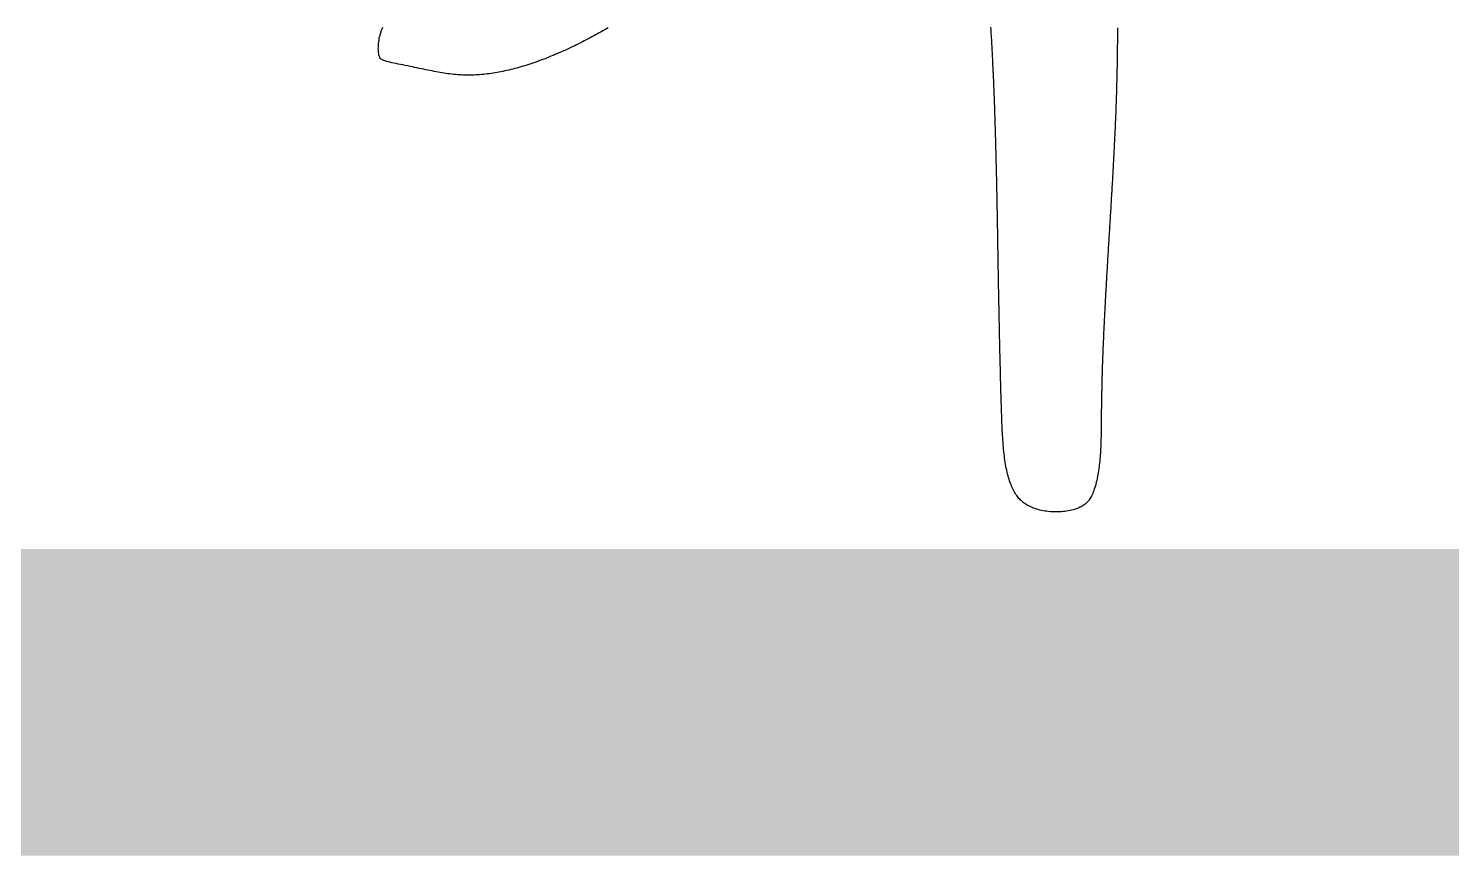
# Model space of a CAD drawing. Extents: x 4283 to 40403, y 1134 to 1764.
# Drawn here: x 4412.634 to 4415.917, y 1473.808 to 1475.715 of the extents above; entities that cross this region are included whole.
import ezdxf

# ---------------------------------------------------------------- set-up
doc = ezdxf.new("R2010")
doc.units = 0
doc.layers.add('PUB_TITLE', color=4, linetype='Continuous')
doc.layers.add('华泽绵阳图框', color=7, linetype='Continuous')

# ---------------------------------------------------------------- blocks, each defined once
blk = doc.blocks.new('fd')
for points in [[(-175103.82, -79165.85), (-175103.81, -79166.32), (-175103.81, -79166.8), (-175103.82, -79167.27), (-175103.82, -79167.74), (-175103.82, -79168.21), (-175103.82, -79168.68), (-175103.82, -79169.15), (-175103.83, -79169.63), (-175103.83, -79170.1), (-175103.84, -79170.57), (-175103.84, -79171.04), (-175103.85, -79171.51), (-175103.85, -79171.97), (-175103.86, -79172.44), (-175103.87, -79172.91), (-175103.87, -79173.38), (-175103.88, -79173.85), (-175103.89, -79174.32), (-175103.9, -79174.78), (-175103.91, -79175.25), (-175103.92, -79175.72), (-175103.93, -79176.19), (-175103.94, -79176.65), (-175103.95, -79177.12), (-175103.97, -79177.59), (-175103.98, -79178.05), (-175103.99, -79178.52), (-175104.01, -79178.99), (-175104.02, -79179.45), (-175104.03, -79179.92), (-175104.05, -79180.38), (-175104.06, -79180.85), (-175104.08, -79181.31), (-175104.1, -79181.78), (-175104.11, -79182.24), (-175104.13, -79182.71), (-175104.15, -79183.17), (-175104.16, -79183.63), (-175104.18, -79184.1), (-175104.2, -79184.56), (-175104.22, -79185.02), (-175104.24, -79185.49), (-175104.26, -79185.95), (-175104.28, -79186.41), (-175104.3, -79186.88), (-175104.32, -79187.34), (-175104.34, -79187.8), (-175104.36, -79188.27), (-175104.38, -79188.73), (-175104.4, -79189.19), (-175104.42, -79189.65), (-175104.45, -79190.12), (-175104.47, -79190.58), (-175104.49, -79191.04), (-175104.52, -79191.5), (-175104.54, -79191.96), (-175104.56, -79192.42), (-175104.59, -79192.89), (-175104.61, -79193.35), (-175104.63, -79193.81), (-175104.66, -79194.27), (-175104.68, -79194.73), (-175104.71, -79195.19), (-175104.73, -79195.65), (-175104.76, -79196.12), (-175104.79, -79196.58), (-175104.81, -79197.04), (-175104.84, -79197.5), (-175104.86, -79197.96), (-175104.89, -79198.42), (-175104.92, -79198.88), (-175104.94, -79199.34), (-175104.97, -79199.8), (-175105, -79200.26), (-175105.02, -79200.73), (-175105.05, -79201.19), (-175105.08, -79201.65), (-175105.11, -79202.11), (-175105.13, -79202.57), (-175105.16, -79203.03), (-175105.19, -79203.49), (-175105.22, -79203.95), (-175105.24, -79204.41), (-175105.27, -79204.87), (-175105.3, -79205.33), (-175105.33, -79205.8), (-175105.36, -79206.26), (-175105.38, -79206.72), (-175105.41, -79207.18), (-175105.44, -79207.64), (-175105.47, -79208.1), (-175105.5, -79208.56), (-175105.53, -79209.02), (-175105.55, -79209.48), (-175105.58, -79209.95), (-175105.61, -79210.41), (-175105.64, -79210.87), (-175105.67, -79211.33), (-175105.7, -79211.79), (-175105.72, -79212.25), (-175105.75, -79212.72), (-175105.78, -79213.18), (-175105.81, -79213.64), (-175105.84, -79214.1), (-175105.86, -79214.56), (-175105.89, -79215.03), (-175105.92, -79215.49), (-175105.95, -79215.95), (-175105.98, -79216.41), (-175106, -79216.88), (-175106.03, -79217.34), (-175106.06, -79217.8), (-175106.08, -79218.27), (-175106.11, -79218.73), (-175106.14, -79219.19), (-175106.17, -79219.66), (-175106.19, -79220.12), (-175106.22, -79220.58), (-175106.24, -79221.05), (-175106.27, -79221.51), (-175106.3, -79221.98), (-175106.32, -79222.44), (-175106.35, -79222.91), (-175106.37, -79223.37), (-175106.4, -79223.84), (-175106.42, -79224.3), (-175106.45, -79224.77), (-175106.47, -79225.23), (-175106.5, -79225.7), (-175106.52, -79226.16), (-175106.55, -79226.63), (-175106.57, -79227.1), (-175106.59, -79227.56), (-175106.62, -79228.03), (-175106.64, -79228.5), (-175106.66, -79228.96), (-175106.68, -79229.43), (-175106.71, -79229.9), (-175106.73, -79230.37), (-175106.75, -79230.83), (-175106.77, -79231.3), (-175106.79, -79231.77), (-175106.81, -79232.24), (-175106.83, -79232.71), (-175106.85, -79233.18), (-175106.87, -79233.65), (-175106.89, -79234.12), (-175106.91, -79234.59), (-175106.93, -79235.06), (-175106.94, -79235.53), (-175106.96, -79236), (-175106.98, -79236.47), (-175106.99, -79236.94), (-175107.01, -79237.41), (-175107.03, -79237.89), (-175107.04, -79238.36), (-175107.06, -79238.83), (-175107.07, -79239.3), (-175107.09, -79239.78), (-175107.1, -79240.25), (-175107.11, -79240.72), (-175107.13, -79241.2), (-175107.14, -79241.67), (-175107.15, -79242.15), (-175107.16, -79242.62), (-175107.17, -79243.1), (-175107.18, -79243.58), (-175107.19, -79244.05), (-175107.2, -79244.53), (-175107.21, -79245.01), (-175107.22, -79245.48), (-175107.23, -79245.96), (-175107.23, -79246.44), (-175107.24, -79246.92), (-175107.25, -79247.39), (-175107.25, -79247.87), (-175107.26, -79248.35), (-175107.26, -79248.83), (-175107.27, -79249.31), (-175107.27, -79249.79), (-175107.27, -79250.26), (-175107.28, -79250.73), (-175107.28, -79251.2), (-175107.29, -79251.66), (-175107.29, -79252.13), (-175107.3, -79252.59), (-175107.31, -79253.04), (-175107.32, -79253.5), (-175107.33, -79253.95), (-175107.34, -79254.4), (-175107.36, -79254.85), (-175107.37, -79255.29), (-175107.39, -79255.73), (-175107.42, -79256.17), (-175107.44, -79256.6), (-175107.47, -79257.04), (-175107.51, -79257.47), (-175107.54, -79257.9), (-175107.58, -79258.32), (-175107.63, -79258.74), (-175107.68, -79259.17), (-175107.73, -79259.58), (-175107.79, -79260), (-175107.85, -79260.41), (-175107.92, -79260.83), (-175107.99, -79261.23), (-175108.06, -79261.64), (-175108.15, -79262.05), (-175108.23, -79262.45), (-175108.33, -79262.84), (-175108.42, -79263.22), (-175108.52, -79263.59), (-175108.63, -79263.95), (-175108.74, -79264.3), (-175108.85, -79264.63), (-175108.97, -79264.94), (-175109.09, -79265.24), (-175109.22, -79265.53), (-175109.35, -79265.79), (-175109.48, -79266.03), (-175109.61, -79266.26), (-175109.74, -79266.47), (-175109.87, -79266.66), (-175110, -79266.83), (-175110.12, -79266.98), (-175110.25, -79267.12), (-175110.39, -79267.26), (-175110.55, -79267.39), (-175110.72, -79267.53), (-175110.9, -79267.66), (-175111.1, -79267.8), (-175111.32, -79267.93), (-175111.55, -79268.06), (-175111.8, -79268.18), (-175112.06, -79268.3), (-175112.34, -79268.42), (-175112.64, -79268.52), (-175112.94, -79268.63), (-175113.26, -79268.72), (-175113.59, -79268.81), (-175113.93, -79268.89), (-175114.29, -79268.96), (-175114.65, -79269.02), (-175115.02, -79269.07), (-175115.39, -79269.11), (-175115.77, -79269.15), (-175116.16, -79269.17), (-175116.55, -79269.18), (-175116.93, -79269.19), (-175117.33, -79269.18), (-175117.72, -79269.16), (-175118.11, -79269.13), (-175118.5, -79269.09), (-175118.88, -79269.05), (-175119.26, -79268.99), (-175119.64, -79268.92), (-175120.01, -79268.85), (-175120.37, -79268.77), (-175120.72, -79268.67), (-175121.06, -79268.57), (-175121.39, -79268.47), (-175121.71, -79268.35), (-175122.02, -79268.23), (-175122.31, -79268.11), (-175122.58, -79267.98), (-175122.84, -79267.85), (-175123.09, -79267.72), (-175123.32, -79267.58), (-175123.53, -79267.44), (-175123.74, -79267.29), (-175123.94, -79267.14), (-175124.13, -79266.98), (-175124.31, -79266.81), (-175124.49, -79266.64), (-175124.67, -79266.46), (-175124.83, -79266.28), (-175125, -79266.08), (-175125.16, -79265.87), (-175125.32, -79265.66), (-175125.47, -79265.43), (-175125.62, -79265.2), (-175125.77, -79264.95), (-175125.92, -79264.69), (-175126.06, -79264.42), (-175126.19, -79264.14), (-175126.33, -79263.84), (-175126.46, -79263.54), (-175126.58, -79263.22), (-175126.71, -79262.89), (-175126.82, -79262.55), (-175126.94, -79262.2), (-175127.05, -79261.84), (-175127.15, -79261.46), (-175127.25, -79261.08), (-175127.35, -79260.69), (-175127.44, -79260.28), (-175127.53, -79259.87), (-175127.61, -79259.45), (-175127.68, -79259.02), (-175127.76, -79258.58), (-175127.83, -79258.13), (-175127.89, -79257.68), (-175127.95, -79257.21), (-175128.01, -79256.74), (-175128.06, -79256.27), (-175128.11, -79255.79), (-175128.16, -79255.3), (-175128.2, -79254.8), (-175128.24, -79254.3), (-175128.28, -79253.79), (-175128.31, -79253.28), (-175128.34, -79252.77), (-175128.37, -79252.25), (-175128.4, -79251.73), (-175128.42, -79251.2), (-175128.44, -79250.67), (-175128.46, -79250.14), (-175128.48, -79249.6), (-175128.5, -79249.06), (-175128.52, -79248.52), (-175128.54, -79247.98), (-175128.56, -79247.44), (-175128.57, -79246.89), (-175128.59, -79246.35), (-175128.61, -79245.81), (-175128.62, -79245.27), (-175128.64, -79244.73), (-175128.65, -79244.19), (-175128.67, -79243.65), (-175128.68, -79243.11), (-175128.7, -79242.58), (-175128.71, -79242.04), (-175128.73, -79241.51), (-175128.74, -79240.97), (-175128.76, -79240.44), (-175128.77, -79239.91), (-175128.78, -79239.38), (-175128.8, -79238.85), (-175128.81, -79238.32), (-175128.82, -79237.79), (-175128.84, -79237.26), (-175128.85, -79236.73), (-175128.86, -79236.21), (-175128.88, -79235.68), (-175128.89, -79235.16), (-175128.9, -79234.63), (-175128.91, -79234.11), (-175128.92, -79233.59), (-175128.94, -79233.07), (-175128.95, -79232.55), (-175128.96, -79232.03), (-175128.97, -79231.51), (-175128.98, -79230.99), (-175128.99, -79230.48), (-175129, -79229.96), (-175129.01, -79229.44), (-175129.02, -79228.93), (-175129.03, -79228.41), (-175129.04, -79227.9), (-175129.05, -79227.39), (-175129.06, -79226.88), (-175129.07, -79226.37), (-175129.08, -79225.86), (-175129.09, -79225.35), (-175129.1, -79224.84), (-175129.11, -79224.33), (-175129.12, -79223.82), (-175129.13, -79223.32), (-175129.14, -79222.81), (-175129.15, -79222.31), (-175129.16, -79221.8), (-175129.17, -79221.3), (-175129.18, -79220.79), (-175129.18, -79220.29), (-175129.19, -79219.79), (-175129.2, -79219.29), (-175129.21, -79218.79), (-175129.22, -79218.29), (-175129.23, -79217.79), (-175129.24, -79217.29), (-175129.25, -79216.8), (-175129.25, -79216.3), (-175129.26, -79215.8), (-175129.27, -79215.31), (-175129.28, -79214.81), (-175129.29, -79214.32), (-175129.3, -79213.83), (-175129.3, -79213.33), (-175129.31, -79212.84), (-175129.32, -79212.35), (-175129.33, -79211.86), (-175129.34, -79211.37), (-175129.35, -79210.88), (-175129.36, -79210.39), (-175129.36, -79209.9), (-175129.37, -79209.41), (-175129.38, -79208.93), (-175129.39, -79208.44), (-175129.4, -79207.95), (-175129.41, -79207.47), (-175129.41, -79206.98), (-175129.42, -79206.5), (-175129.43, -79206.02), (-175129.44, -79205.53), (-175129.45, -79205.05), (-175129.46, -79204.57), (-175129.47, -79204.09), (-175129.48, -79203.61), (-175129.49, -79203.13), (-175129.5, -79202.65), (-175129.5, -79202.17), (-175129.51, -79201.69), (-175129.52, -79201.21), (-175129.53, -79200.73), (-175129.54, -79200.26), (-175129.55, -79199.78), (-175129.56, -79199.3), (-175129.57, -79198.83), (-175129.58, -79198.35), (-175129.59, -79197.88), (-175129.6, -79197.4), (-175129.61, -79196.93), (-175129.62, -79196.46), (-175129.63, -79195.99), (-175129.65, -79195.51), (-175129.66, -79195.04), (-175129.67, -79194.57), (-175129.68, -79194.1), (-175129.69, -79193.63), (-175129.7, -79193.16), (-175129.71, -79192.69), (-175129.72, -79192.22), (-175129.74, -79191.76), (-175129.75, -79191.29), (-175129.76, -79190.82), (-175129.77, -79190.35), (-175129.79, -79189.89), (-175129.8, -79189.42), (-175129.81, -79188.96), (-175129.83, -79188.49), (-175129.84, -79188.03), (-175129.85, -79187.56), (-175129.87, -79187.1), (-175129.88, -79186.63), (-175129.9, -79186.17), (-175129.91, -79185.71), (-175129.93, -79185.25), (-175129.94, -79184.78), (-175129.96, -79184.32), (-175129.97, -79183.86), (-175129.99, -79183.4), (-175130, -79182.94), (-175130.02, -79182.48), (-175130.04, -79182.02), (-175130.05, -79181.56), (-175130.07, -79181.1), (-175130.09, -79180.64), (-175130.1, -79180.19), (-175130.12, -79179.73), (-175130.14, -79179.27), (-175130.16, -79178.81), (-175130.18, -79178.36), (-175130.19, -79177.9), (-175130.21, -79177.44), (-175130.23, -79176.99), (-175130.25, -79176.53), (-175130.27, -79176.08), (-175130.29, -79175.62), (-175130.31, -79175.17), (-175130.34, -79174.71), (-175130.36, -79174.26), (-175130.38, -79173.81), (-175130.4, -79173.35), (-175130.42, -79172.9), (-175130.44, -79172.45), (-175130.47, -79171.99), (-175130.49, -79171.54), (-175130.51, -79171.09), (-175130.54, -79170.64), (-175130.56, -79170.18), (-175130.59, -79169.73), (-175130.61, -79169.28), (-175130.64, -79168.83), (-175130.66, -79168.38), (-175130.69, -79167.93), (-175130.72, -79167.48), (-175130.74, -79167.03), (-175130.77, -79166.58), (-175130.8, -79166.13), (-175130.83, -79165.68)], [(-175212.53, -79165.8), (-175212.91, -79166.02), (-175213.3, -79166.24), (-175213.68, -79166.46), (-175214.07, -79166.68), (-175214.46, -79166.9), (-175214.85, -79167.11), (-175215.25, -79167.33), (-175215.64, -79167.55), (-175216.04, -79167.76), (-175216.44, -79167.98), (-175216.85, -79168.19), (-175217.25, -79168.4), (-175217.66, -79168.61), (-175218.06, -79168.82), (-175218.47, -79169.03), (-175218.88, -79169.23), (-175219.3, -79169.44), (-175219.71, -79169.64), (-175220.13, -79169.84), (-175220.54, -79170.04), (-175220.96, -79170.24), (-175221.38, -79170.43), (-175221.8, -79170.63), (-175222.22, -79170.82), (-175222.64, -79171), (-175223.07, -79171.19), (-175223.49, -79171.37), (-175223.92, -79171.55), (-175224.34, -79171.73), (-175224.77, -79171.91), (-175225.2, -79172.08), (-175225.62, -79172.25), (-175226.05, -79172.42), (-175226.48, -79172.58), (-175226.91, -79172.74), (-175227.34, -79172.9), (-175227.77, -79173.06), (-175228.2, -79173.21), (-175228.63, -79173.36), (-175229.06, -79173.5), (-175229.49, -79173.64), (-175229.92, -79173.78), (-175230.35, -79173.91), (-175230.78, -79174.04), (-175231.2, -79174.17), (-175231.63, -79174.29), (-175232.06, -79174.41), (-175232.49, -79174.53), (-175232.92, -79174.64), (-175233.34, -79174.74), (-175233.77, -79174.85), (-175234.19, -79174.94), (-175234.62, -79175.04), (-175235.04, -79175.13), (-175235.46, -79175.21), (-175235.88, -79175.29), (-175236.3, -79175.37), (-175236.72, -79175.44), (-175237.14, -79175.51), (-175237.55, -79175.57), (-175237.97, -79175.63), (-175238.38, -79175.68), (-175238.79, -79175.73), (-175239.2, -79175.77), (-175239.61, -79175.81), (-175240.02, -79175.84), (-175240.42, -79175.87), (-175240.83, -79175.89), (-175241.23, -79175.91), (-175241.63, -79175.92), (-175242.02, -79175.93), (-175242.42, -79175.93), (-175242.81, -79175.93), (-175243.2, -79175.92), (-175243.59, -79175.91), (-175243.98, -79175.89), (-175244.37, -79175.87), (-175244.76, -79175.84), (-175245.16, -79175.8), (-175245.56, -79175.76), (-175245.96, -79175.72), (-175246.36, -79175.67), (-175246.77, -79175.62), (-175247.18, -79175.56), (-175247.6, -79175.5), (-175248.02, -79175.43), (-175248.44, -79175.36), (-175248.87, -79175.28), (-175249.3, -79175.21), (-175249.74, -79175.13), (-175250.18, -79175.04), (-175250.63, -79174.95), (-175251.08, -79174.86), (-175251.53, -79174.77), (-175251.99, -79174.68), (-175252.46, -79174.58), (-175252.93, -79174.48), (-175253.41, -79174.38), (-175253.89, -79174.28), (-175254.38, -79174.18), (-175254.87, -79174.07), (-175255.37, -79173.97), (-175255.88, -79173.86), (-175256.39, -79173.76), (-175256.9, -79173.66), (-175257.4, -79173.56), (-175257.87, -79173.46), (-175258.33, -79173.37), (-175258.76, -79173.27), (-175259.16, -79173.18), (-175259.53, -79173.08), (-175259.88, -79172.98), (-175260.18, -79172.89), (-175260.45, -79172.8), (-175260.68, -79172.71), (-175260.86, -79172.62), (-175261.01, -79172.55), (-175261.11, -79172.49), (-175261.16, -79172.46), (-175261.18, -79172.44), (-175261.19, -79172.43), (-175261.22, -79172.39), (-175261.26, -79172.33), (-175261.3, -79172.24), (-175261.35, -79172.12), (-175261.41, -79171.97), (-175261.46, -79171.79), (-175261.51, -79171.58), (-175261.56, -79171.35), (-175261.59, -79171.1), (-175261.62, -79170.82), (-175261.64, -79170.52), (-175261.65, -79170.2), (-175261.64, -79169.87), (-175261.63, -79169.53), (-175261.6, -79169.18), (-175261.56, -79168.83), (-175261.5, -79168.47), (-175261.44, -79168.11), (-175261.36, -79167.75), (-175261.27, -79167.38), (-175261.17, -79167.03), (-175261.06, -79166.68), (-175260.94, -79166.34), (-175260.81, -79166.02), (-175260.67, -79165.7)]]:
    blk.add_lwpolyline(points)
blk = doc.blocks.new('dsdf')
blk.add_blockref('fd', (0, 0))

msp = doc.modelspace()

# ---------------------------------------------------------------- linework, layer by layer
at = {"layer": 'PUB_TITLE', "color": 7, "const_width": 0.5064}
msp.add_lwpolyline([(4300.211, 1474.1614), (4695.2338, 1474.1614), (4695.2391, 1488.9227), (4300.211, 1488.9227)], close=True, dxfattribs=at)
at = {"layer": '华泽绵阳图框', "color": 7, "const_width": 0.7071}
msp.add_lwpolyline([(4300.211, 1474.1614), (4695.4636, 1474.1614), (4695.4636, 1756.9896), (4300.211, 1756.9896)], close=True, dxfattribs=at)

# ---------------------------------------------------------------- block references
at = {"xscale": 0.0108, "yscale": 0.0108, "zscale": 0.0108}
msp.add_blockref('dsdf', (6306.2672, 2330.7072), dxfattribs=at)

doc.saveas('drawing.dxf')
